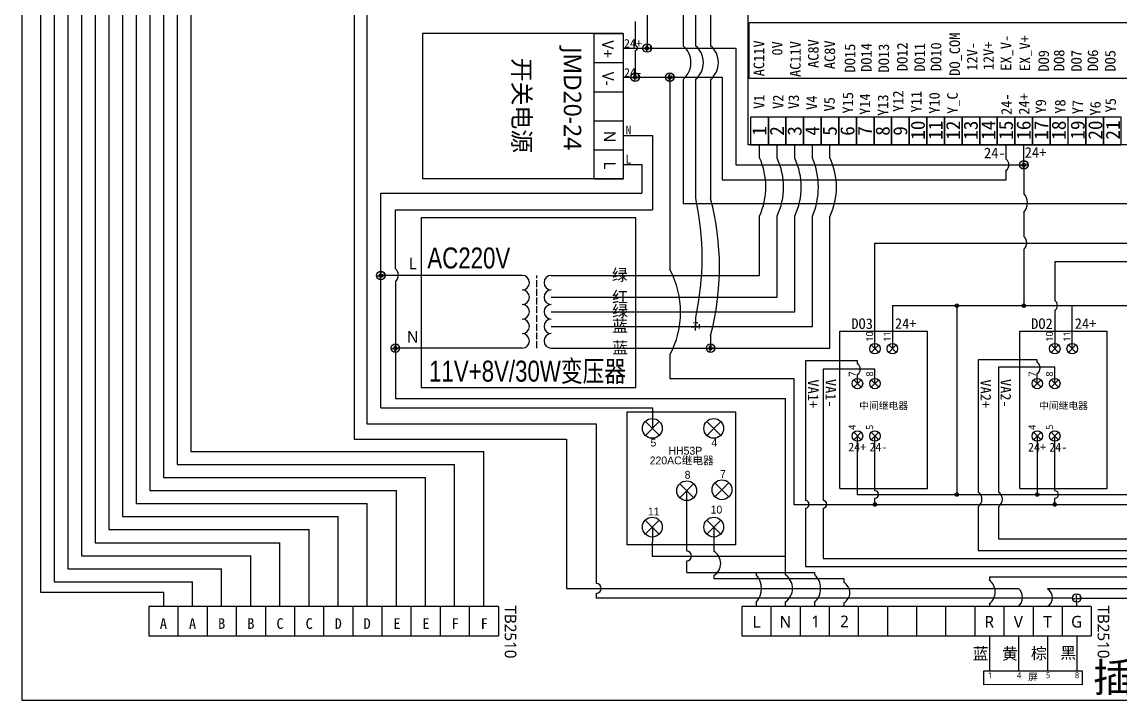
# Model space of a CAD drawing. Header units: millimetres. Extents: x -1 to 7463, y 0 to 2199.
# Drawn here: x -1 to 1884, y 0 to 1164 of the extents above; entities that cross this region are included whole.
import ezdxf
from ezdxf.enums import TextEntityAlignment as Align

# ---------------------------------------------------------------- set-up
doc = ezdxf.new("R2010")
doc.units = ezdxf.units.MM
doc.linetypes.add('ACAD_ISO02W100', pattern=[15, 12, -3])
doc.layers.add('Layer1', color=7, linetype='Continuous', lineweight=35)
for name, color, linetype in [('器件', 7, 'Continuous'), ('粗实', 5, 'Continuous'), ('虚线', 6, 'ACAD_ISO02W100')]:
    doc.layers.add(name, color=color, linetype=linetype)
doc.styles.add('PC_TEXTSTYLE1', font='SimSun.ttf')
doc.styles.get("Standard").update_dxf_attribs({"font": 'arial_0.ttf'})
doc.styles.add('方正大黑', font='方正大黑简体_0.ttf')

msp = doc.modelspace()

# ---------------------------------------------------------------- hatches: boundary and pattern name
h = msp.add_hatch()
h.set_pattern_fill('ANGLE', color=0)
h.set_pattern_definition([(0, (-737.5814, 944.3854), (0, 6.985), [5.08, -1.905]), (90, (-737.5814, 944.3854), (-6.985, 4e-16), [5.08, -1.905])])
h.paths.add_polyline_path([(1079.4, 1119.5, 1), (1064.7, 1119.5, 1)])
h = msp.add_hatch()
h.set_pattern_fill('ANGLE', color=0)
h.set_pattern_definition([(0, (-3904.6344, -552.2446), (0, 6.985), [5.08, -1.905]), (90, (-3904.6344, -552.2446), (-6.985, 4e-16), [5.08, -1.905])])
h.paths.add_polyline_path([(1069.1, 1119.5), (1072.1, 1119.5), (1072.1, 1122.5, 0.414214)])
h.paths.add_polyline_path([(1075.1, 1119.5, 0.414214), (1072.1, 1122.5), (1072.1, 1119.5)])
h.paths.add_polyline_path([(1072.1, 1119.5), (1072.1, 1116.5, 0.414214), (1075.1, 1119.5)])
h.paths.add_polyline_path([(1072.1, 1119.5), (1069.1, 1119.5, 0.414214), (1072.1, 1116.5)])
h = msp.add_hatch()
h.set_pattern_fill('ANGLE', color=0)
h.set_pattern_definition([(0, (-757.855, 894.3854), (0, 6.985), [5.08, -1.905]), (90, (-757.855, 894.3854), (-6.985, 4e-16), [5.08, -1.905])])
h.paths.add_polyline_path([(1059.1, 1069.5, 1), (1044.5, 1069.5, 1)])
h = msp.add_hatch()
h.set_pattern_fill('ANGLE', color=0)
h.set_pattern_definition([(0, (-698.355, 894.3854), (0, 6.985), [5.08, -1.905]), (90, (-698.355, 894.3854), (-6.985, 4e-16), [5.08, -1.905])])
h.paths.add_polyline_path([(1118.6, 1069.5, 1), (1104, 1069.5, 1)])
h = msp.add_hatch()
h.set_pattern_fill('ANGLE', color=0)
h.set_pattern_definition([(0, (-3924.908, -602.2446), (0, 6.985), [5.08, -1.905]), (90, (-3924.908, -602.2446), (-6.985, 4e-16), [5.08, -1.905])])
h.paths.add_polyline_path([(1048.8, 1069.5), (1051.8, 1069.5), (1051.8, 1072.5, 0.414214)])
h.paths.add_polyline_path([(1054.8, 1069.5, 0.414214), (1051.8, 1072.5), (1051.8, 1069.5)])
h.paths.add_polyline_path([(1051.8, 1069.5), (1051.8, 1066.5, 0.414214), (1054.8, 1069.5)])
h.paths.add_polyline_path([(1051.8, 1069.5), (1048.8, 1069.5, 0.414214), (1051.8, 1066.5)])
h = msp.add_hatch()
h.set_pattern_fill('ANGLE', color=0)
h.set_pattern_definition([(0, (-3865.408, -602.2446), (0, 6.985), [5.08, -1.905]), (90, (-3865.408, -602.2446), (-6.985, 4e-16), [5.08, -1.905])])
h.paths.add_polyline_path([(1108.3, 1069.5), (1111.3, 1069.5), (1111.3, 1072.5, 0.414214)])
h.paths.add_polyline_path([(1114.3, 1069.5, 0.414214), (1111.3, 1072.5), (1111.3, 1069.5)])
h.paths.add_polyline_path([(1111.3, 1069.5), (1111.3, 1066.5, 0.414214), (1114.3, 1069.5)])
h.paths.add_polyline_path([(1111.3, 1069.5), (1108.3, 1069.5, 0.414214), (1111.3, 1066.5)])
h = msp.add_hatch()
h.set_pattern_fill('ANGLE', color=0)
h.set_pattern_definition([(0, (-90.871, 743.6234), (0, 6.985), [5.08, -1.905]), (90, (-90.871, 743.6234), (-6.985, 4e-16), [5.08, -1.905])])
h.paths.add_polyline_path([(1726.1, 918.8, 1), (1711.4, 918.8, 1)])
h = msp.add_hatch()
h.set_pattern_fill('ANGLE', color=0)
h.set_pattern_definition([(0, (-3257.924, -753.0066), (0, 6.985), [5.08, -1.905]), (90, (-3257.924, -753.0066), (-6.985, 4e-16), [5.08, -1.905])])
h.paths.add_polyline_path([(1715.8, 918.8), (1718.8, 918.8), (1718.8, 921.8, 0.414214)])
h.paths.add_polyline_path([(1721.8, 918.8, 0.414214), (1718.8, 921.8), (1718.8, 918.8)])
h.paths.add_polyline_path([(1718.8, 918.8), (1718.8, 915.8, 0.414214), (1721.8, 918.8)])
h.paths.add_polyline_path([(1718.8, 918.8), (1715.8, 918.8, 0.414214), (1718.8, 915.8)])
h = msp.add_hatch()
h.set_pattern_fill('ANGLE', color=0)
h.set_pattern_definition([(0, (-1194.57, 553.89), (0, 6.985), [5.08, -1.905]), (90, (-1194.57, 553.89), (-6.985, 4e-16), [5.08, -1.905])])
h.paths.add_polyline_path([(622.4, 729, 1), (607.7, 729, 1)])
h = msp.add_hatch()
h.set_pattern_fill('ANGLE', color=0)
h.set_pattern_definition([(0, (-4361.623, -942.74), (0, 6.985), [5.08, -1.905]), (90, (-4361.623, -942.74), (-6.985, 4e-16), [5.08, -1.905])])
h.paths.add_polyline_path([(612.1, 729), (615.1, 729), (615.1, 732, 0.414214)])
h.paths.add_polyline_path([(618.1, 729, 0.414214), (615.1, 732), (615.1, 729)])
h.paths.add_polyline_path([(615.1, 729), (615.1, 726, 0.414214), (618.1, 729)])
h.paths.add_polyline_path([(615.1, 729), (612.1, 729, 0.414214), (615.1, 726)])
h = msp.add_hatch()
h.set_pattern_fill('ANGLE', color=0)
h.set_pattern_definition([(0, (-3372.702, -994.572), (0, 6.985), [5.08, -1.905]), (90, (-3372.702, -994.572), (-6.985, 4e-16), [5.08, -1.905])])
h.paths.add_polyline_path([(1601, 677.2), (1604, 677.2), (1604, 680.2, 0.414214)])
h.paths.add_polyline_path([(1607, 677.2, 0.414214), (1604, 680.2), (1604, 677.2)])
h.paths.add_polyline_path([(1604, 677.2), (1604, 674.2, 0.414214), (1607, 677.2)])
h.paths.add_polyline_path([(1604, 677.2), (1601, 677.2, 0.414214), (1604, 674.2)])
h = msp.add_hatch()
h.set_pattern_fill('ANGLE', color=0)
h.set_pattern_definition([(0, (-3257.924, -994.572), (0, 6.985), [5.08, -1.905]), (90, (-3257.924, -994.572), (-6.985, 4e-16), [5.08, -1.905])])
h.paths.add_polyline_path([(1715.8, 677.2), (1718.8, 677.2), (1718.8, 680.2, 0.414214)])
h.paths.add_polyline_path([(1721.8, 677.2, 0.414214), (1718.8, 680.2), (1718.8, 677.2)])
h.paths.add_polyline_path([(1718.8, 677.2), (1718.8, 674.2, 0.414214), (1721.8, 677.2)])
h.paths.add_polyline_path([(1718.8, 677.2), (1715.8, 677.2, 0.414214), (1718.8, 674.2)])
h = msp.add_hatch()
h.set_pattern_fill('ANGLE', color=0)
h.set_pattern_definition([(0, (-654.1335, 466.416), (0, 6.985), [5.08, -1.905]), (90, (-654.1335, 466.416), (-6.985, 4e-16), [5.08, -1.905])])
h.paths.add_polyline_path([(1162.9, 641.6, 1), (1148.2, 641.6, 1)])
h = msp.add_hatch()
h.set_pattern_fill('ANGLE', color=0)
h.set_pattern_definition([(0, (-1169.604, 428.9276), (0, 6.985), [5.08, -1.905]), (90, (-1169.604, 428.9276), (-6.985, 4e-16), [5.08, -1.905])])
h.paths.add_polyline_path([(647.4, 604.1, 1), (632.7, 604.1, 1)])
h = msp.add_hatch()
h.set_pattern_fill('ANGLE', color=0)
h.set_pattern_definition([(0, (-4336.657, -1067.7025), (0, 6.985), [5.08, -1.905]), (90, (-4336.657, -1067.7025), (-6.985, 4e-16), [5.08, -1.905])])
h.paths.add_polyline_path([(637, 604.1), (640, 604.1), (640, 607.1, 0.414214)])
h.paths.add_polyline_path([(643, 604.1, 0.414214), (640, 607.1), (640, 604.1)])
h.paths.add_polyline_path([(640, 604.1), (640, 601.1, 0.414214), (643, 604.1)])
h.paths.add_polyline_path([(640, 604.1), (637, 604.1, 0.414214), (640, 601.1)])
h = msp.add_hatch()
h.set_pattern_fill('ANGLE', color=0)
h.set_pattern_definition([(0, (-628.4485, 428.9276), (0, 6.985), [5.08, -1.905]), (90, (-628.4485, 428.9276), (-6.985, 4e-16), [5.08, -1.905])])
h.paths.add_polyline_path([(1188.5, 604.1, 1), (1173.9, 604.1, 1)])
h = msp.add_hatch()
h.set_pattern_fill('ANGLE', color=0)
h.set_pattern_definition([(0, (-3795.5014, -1067.7025), (0, 6.985), [5.08, -1.905]), (90, (-3795.5014, -1067.7025), (-6.985, 4e-16), [5.08, -1.905])])
h.paths.add_polyline_path([(1178.2, 604.1), (1181.2, 604.1), (1181.2, 607.1, 0.414214)])
h.paths.add_polyline_path([(1184.2, 604.1, 0.414214), (1181.2, 607.1), (1181.2, 604.1)])
h.paths.add_polyline_path([(1181.2, 604.1), (1181.2, 601.1, 0.414214), (1184.2, 604.1)])
h.paths.add_polyline_path([(1181.2, 604.1), (1178.2, 604.1, 0.414214), (1181.2, 601.1)])
h = msp.add_hatch()
h.set_pattern_fill('ANGLE', color=0)
h.set_pattern_definition([(0, (-3372.702, -1318.828), (0, 6.985), [5.08, -1.905]), (90, (-3372.702, -1318.828), (-6.985, 4e-16), [5.08, -1.905])])
h.paths.add_polyline_path([(1601, 353), (1604, 353), (1604, 356, 0.414214)])
h.paths.add_polyline_path([(1607, 353, 0.414214), (1604, 356), (1604, 353)])
h.paths.add_polyline_path([(1604, 353), (1604, 350, 0.414214), (1607, 353)])
h.paths.add_polyline_path([(1604, 353), (1601, 353, 0.414214), (1604, 350)])
h = msp.add_hatch()
h.set_pattern_fill('ANGLE', color=0)
h.set_pattern_definition([(0, (-3234.696, -1318.828), (0, 6.985), [5.08, -1.905]), (90, (-3234.696, -1318.828), (-6.985, 4e-16), [5.08, -1.905])])
h.paths.add_polyline_path([(1739, 353), (1742, 353), (1742, 356, 0.414214)])
h.paths.add_polyline_path([(1745, 353, 0.414214), (1742, 356), (1742, 353)])
h.paths.add_polyline_path([(1742, 353), (1742, 350, 0.414214), (1745, 353)])
h.paths.add_polyline_path([(1742, 353), (1739, 353, 0.414214), (1742, 350)])
h = msp.add_hatch()
h.set_pattern_fill('ANGLE', color=0)
h.set_pattern_definition([(0, (-3513.416, -1335.79), (0, 6.985), [5.08, -1.905]), (90, (-3513.416, -1335.79), (-6.985, 4e-16), [5.08, -1.905])])
h.paths.add_polyline_path([(1460.3, 336), (1463.3, 336), (1463.3, 339, 0.414214)])
h.paths.add_polyline_path([(1466.3, 336, 0.414214), (1463.3, 339), (1463.3, 336)])
h.paths.add_polyline_path([(1463.3, 336), (1463.3, 333, 0.414214), (1466.3, 336)])
h.paths.add_polyline_path([(1463.3, 336), (1460.3, 336, 0.414214), (1463.3, 333)])
h = msp.add_hatch()
h.set_pattern_fill('ANGLE', color=0)
h.set_pattern_definition([(0, (-3204.696, -1335.79), (0, 6.985), [5.08, -1.905]), (90, (-3204.696, -1335.79), (-6.985, 4e-16), [5.08, -1.905])])
h.paths.add_polyline_path([(1769, 336), (1772, 336), (1772, 339, 0.414214)])
h.paths.add_polyline_path([(1775, 336, 0.414214), (1772, 339), (1772, 336)])
h.paths.add_polyline_path([(1772, 336), (1772, 333, 0.414214), (1775, 336)])
h.paths.add_polyline_path([(1772, 336), (1769, 336, 0.414214), (1772, 333)])
h = msp.add_hatch()
h.set_pattern_fill('ANGLE', color=0)
h.set_pattern_definition([(0, (0, 0), (0, 6.985), [5.08, -1.905]), (90, (0, 0), (-6.985, 4e-16), [5.08, -1.905])])
h.paths.add_polyline_path([(1817, 175.2, 1), (1802.3, 175.2, 1)])

# ---------------------------------------------------------------- linework, layer by layer
for p, q in [((-1, 2100), (-1, 0)), ((569.3, 1453.9), (569.3, 447.7)), ((591.1, 1386), (591.1, 474.1)), ((1181.2, 1246.4), (1181.2, 1123.5)), ((1155.5, 1236.1), (1155.5, 1123.5)), ((1072.1, 1207.2), (1072.1, 1119.5)), ((1134.2, 1223.7), (1134.2, 1123.5)), ((1051.8, 1165.2), (1051.8, 1123.5)), ((1031.3, 1144.7), (686.8, 1144.7)), ((686.8, 1144.7), (686.8, 895.2)), ((981.3, 1094.5), (981.3, 1144.5)), ((981.3, 1144.5), (1031.3, 1144.5)), ((1031.3, 1144.7), (1031.3, 1144.5)), ((1031.3, 1144.5), (1031.3, 1094.5)), ((1031.3, 1119.5), (1224.3, 1119.5)), ((1051.8, 1115.5), (1051.8, 1069.5)), ((1224.3, 1119.5), (1224.3, 918.8)), ((981.3, 1044.5), (981.3, 1094.5)), ((981.3, 1094.5), (1031.3, 1094.5)), ((1031.3, 1094.5), (1031.3, 1044.5)), ((1031.3, 1069.5), (1201.1, 1069.5)), ((1111.3, 1069.5), (1111.3, 739.1)), ((1134.2, 1065.5), (1134.2, 852.7)), ((1155.5, 1065.5), (1155.5, 861.4)), ((1181.2, 1065.5), (1181.2, 860.9)), ((1201.1, 1069.5), (1201.1, 893.2)), ((981.3, 994.5), (981.3, 1044.5)), ((981.3, 1044.5), (1031.3, 1044.5)), ((1031.3, 1044.5), (1031.3, 994.5)), ((981.3, 944.5), (981.3, 994.5)), ((981.3, 994.5), (1031.3, 994.5)), ((1031.3, 994.5), (1031.3, 944.5)), ((1031.3, 969.5), (1081.4, 969.5)), ((1081.4, 969.5), (1081.4, 841.5)), ((981.3, 894.5), (981.3, 944.5)), ((981.3, 944.5), (1031.3, 944.5)), ((1031.3, 944.5), (1031.3, 894.5)), ((1265.2, 931.2), (1265.2, 952.9)), ((1295.4, 930.5), (1295.4, 952.9)), ((1325.7, 930.5), (1325.7, 952.9)), ((1355.9, 930.5), (1355.9, 952.9)), ((1386.1, 930.5), (1386.1, 952.9)), ((1688.5, 928.5), (1688.5, 952.9)), ((1718.8, 918.8), (1718.8, 952.9)), ((1031.3, 919.5), (1063.2, 919.5)), ((1063.2, 919.5), (1063.2, 870.1)), ((1224.3, 918.8), (1718.8, 918.8)), ((1688.5, 893.2), (1688.5, 909.8)), ((1718.8, 918.8), (1718.8, 869.8)), ((686.8, 895.2), (1031.3, 895.2)), ((1031.3, 894.5), (981.3, 894.5)), ((1201.1, 893.2), (1688.5, 893.2)), ((615.1, 604.1), (615.1, 870.1)), ((615.1, 870.1), (1063.2, 870.1)), ((1134.2, 852.7), (1900.8, 852.7)), ((640, 740.4), (640, 841.5)), ((640, 841.5), (1081.4, 841.5)), ((1265.2, 729), (1265.2, 831)), ((1295.4, 691.6), (1295.4, 831)), ((1325.7, 666.6), (1325.7, 831)), ((1355.9, 641.6), (1355.9, 831)), ((1386.1, 604.1), (1386.1, 831)), ((1718.8, 837.6), (1718.8, 795.8)), ((1463.3, 784.3), (1931, 784.3)), ((1463.3, 603.3), (1463.3, 784.3)), ((1718.8, 774.3), (1718.8, 677.2)), ((1772, 752.7), (1961.3, 752.7)), ((1772, 752.7), (1772, 686)), ((807.7, 729), (615.1, 729)), ((640, 719.1), (640, 518)), ((857.7, 729), (807.7, 729)), ((857.7, 729), (807.7, 729)), ((907.7, 729), (1265.2, 729)), ((907.7, 691.6), (1295.4, 691.6)), ((907.7, 666.6), (1325.7, 666.6)), ((1493.3, 677.2), (2110.7, 677.2)), ((1493.3, 677.2), (1493.3, 603.3)), ((1604, 677.2), (1604, 353)), ((1772, 668.7), (1772, 603.3)), ((1802, 603.3), (1802, 677.2)), ((907.7, 641.6), (1355.9, 641.6)), ((1155.5, 657), (1155.5, 641.6)), ((1181.2, 626.1), (1181.2, 604.1)), ((1403.3, 363.3), (1403.3, 633.3)), ((1403.3, 633.3), (1553.3, 633.3)), ((1553.3, 363.3), (1553.3, 633.3)), ((1712, 363.3), (1712, 633.3)), ((1712, 633.3), (1862, 633.3)), ((1862, 363.3), (1862, 633.3)), ((615.1, 501.7), (615.1, 604.1)), ((807.7, 604.1), (640, 604.1)), ((857.7, 604.1), (807.7, 604.1)), ((907.7, 604.1), (957.7, 604.1)), ((957.7, 604.1), (1110.1, 604.1)), ((1110.1, 604.1), (1386.1, 604.1)), ((1456.9, 609.7), (1469.7, 597)), ((1469.7, 609.7), (1456.9, 597)), ((1486.9, 609.7), (1499.7, 597)), ((1499.7, 609.7), (1486.9, 597)), ((1765.6, 609.7), (1778.4, 597)), ((1778.4, 609.7), (1765.6, 597)), ((1795.6, 609.7), (1808.4, 597)), ((1808.4, 609.7), (1795.6, 597)), ((1111.3, 592.7), (1111.3, 552.2)), ((1344.2, 582.3), (1344.2, 342.4)), ((1433.3, 582.3), (1344.2, 582.3)), ((1374.3, 567.9), (1374.3, 342.4)), ((1463.3, 567.9), (1374.3, 567.9)), ((1433.3, 577.2), (1433.3, 582.3)), ((1463.3, 543.3), (1463.3, 567.9)), ((1640.4, 584.3), (1640.4, 357)), ((1742, 584.3), (1640.4, 584.3)), ((1675.4, 571.3), (1675.4, 357)), ((1772, 571.3), (1675.4, 571.3)), ((1742, 579.8), (1742, 584.3)), ((1772, 543.3), (1772, 571.3)), ((1111.3, 552.2), (1323.9, 552.2)), ((1323.9, 552.2), (1323.9, 336)), ((1426.9, 549.7), (1439.7, 537)), ((1439.7, 549.7), (1426.9, 537)), ((1433.3, 543.3), (1433.3, 559.1)), ((1456.9, 549.7), (1469.7, 537)), ((1469.7, 549.7), (1456.9, 537)), ((1735.6, 549.7), (1748.4, 537)), ((1748.4, 549.7), (1735.6, 537)), ((1742, 543.3), (1742, 560.8)), ((1765.6, 549.7), (1778.4, 537)), ((1778.4, 549.7), (1765.6, 537)), ((640, 518), (1309.7, 518)), ((1309.7, 214.8), (1309.7, 518)), ((615.1, 501.7), (1081.2, 501.7)), ((1081.2, 501.7), (1081.2, 466.4)), ((591.1, 474.1), (984.9, 474.1)), ((984.9, 474.1), (984.9, 200)), ((1426.9, 459.7), (1439.7, 447)), ((1439.7, 459.7), (1426.9, 447)), ((1433.3, 353), (1433.3, 453.3)), ((1456.9, 459.7), (1469.7, 447)), ((1469.7, 459.7), (1456.9, 447)), ((1463.3, 359.3), (1463.3, 453.3)), ((1735.6, 459.7), (1748.4, 447)), ((1748.4, 459.7), (1735.6, 447)), ((1742, 453.3), (1742, 353)), ((1765.6, 459.7), (1778.4, 447)), ((1778.4, 459.7), (1765.6, 447)), ((1772, 359.3), (1772, 453.3)), ((569.3, 447.7), (933.8, 447.7)), ((933.8, 447.7), (933.8, 191.6)), ((1140.1, 255.6), (1140.1, 359.5)), ((1403.3, 363.3), (1553.3, 363.3)), ((1712, 363.3), (1862, 363.3)), ((1433.3, 353), (2050.7, 353)), ((1463.3, 336), (1463.3, 346.6)), ((1604, 356), (1604, 353)), ((1742, 356), (1742, 353)), ((1772, 336), (1772, 346.6)), ((1323.9, 336), (2080.7, 336)), ((1344.2, 329.6), (1344.2, 229.5)), ((1374.3, 329.6), (1374.3, 242.8)), ((1463.3, 339), (1463.3, 336)), ((1640.4, 332), (1640.4, 256.8)), ((1675.4, 332), (1675.4, 276.6)), ((1772, 339), (1772, 336)), ((1081.2, 296.9), (1081.1, 247.2)), ((1186.6, 296.9), (1186.6, 255.6)), ((1675.4, 276.6), (2362.4, 276.6)), ((1081.1, 247.2), (1309.7, 247.2)), ((1640.4, 256.8), (2376.4, 256.8)), ((1140.1, 219), (1140.1, 238.8)), ((1344.2, 229.5), (2348.4, 229.5)), ((1374.3, 242.8), (2334.4, 242.8)), ((1140.1, 219), (1359.7, 219)), ((1186.6, 213.7), (1186.6, 208.4)), ((1186.6, 208.4), (1409.7, 208.4)), ((1259.7, 215.6), (1259.7, 219)), ((1359.7, 219), (1359.7, 215.6)), ((1409.7, 208.4), (1409.7, 202.1)), ((2248.3, 210.8), (1659.7, 210.8)), ((1659.7, 210.8), (1659.7, 206.1)), ((933.8, 191.6), (1709.7, 191.6)), ((2223.3, 190.9), (1759.7, 190.9)), ((984.9, 183.2), (984.9, 175.2)), ((1802.3, 175.2), (984.9, 175.2)), ((1817, 175.2), (2277, 175.2)), ((266.8, 160.5), (216.8, 160.5)), ((216.8, 160.5), (216.8, 110.5)), ((316.8, 160.5), (266.8, 160.5)), ((266.8, 160.5), (266.8, 110.5)), ((366.8, 160.5), (316.8, 160.5)), ((316.8, 160.5), (316.8, 110.5)), ((416.8, 160.5), (366.8, 160.5)), ((366.8, 160.5), (366.8, 110.5)), ((466.8, 160.5), (416.8, 160.5)), ((416.8, 160.5), (416.8, 110.5)), ((516.8, 160.5), (466.8, 160.5)), ((466.8, 160.5), (466.8, 110.5)), ((566.8, 160.5), (516.8, 160.5)), ((516.8, 160.5), (516.8, 110.5)), ((616.8, 160.5), (566.8, 160.5)), ((566.8, 160.5), (566.8, 110.5)), ((666.8, 160.5), (616.8, 160.5)), ((616.8, 160.5), (616.8, 110.5)), ((716.8, 160.5), (666.8, 160.5)), ((666.8, 160.5), (666.8, 110.5)), ((766.8, 160.5), (716.8, 160.5)), ((716.8, 160.5), (716.8, 110.5)), ((816.8, 160.5), (766.8, 160.5)), ((766.8, 160.5), (766.8, 110.5)), ((816.8, 160.5), (816.8, 110.5)), ((1284.7, 160.5), (1234.7, 160.5)), ((1234.7, 160.5), (1234.7, 110.5)), ((1259.7, 160.5), (1259.7, 167.7)), ((1334.7, 160.5), (1284.7, 160.5)), ((1284.7, 160.5), (1284.7, 110.5)), ((1309.7, 160.5), (1309.7, 168.5)), ((1384.7, 160.5), (1334.7, 160.5)), ((1334.7, 160.5), (1334.7, 110.5)), ((1359.7, 167.7), (1359.7, 160.5)), ((1434.7, 160.5), (1384.7, 160.5)), ((1384.7, 160.5), (1384.7, 110.5)), ((1409.7, 166.8), (1409.7, 160.5)), ((1484.7, 160.5), (1434.7, 160.5)), ((1434.7, 160.5), (1434.7, 110.5)), ((1534.7, 160.5), (1484.7, 160.5)), ((1484.7, 160.5), (1484.7, 110.5)), ((1584.7, 160.5), (1534.7, 160.5)), ((1534.7, 160.5), (1534.7, 110.5)), ((1634.7, 160.5), (1584.7, 160.5)), ((1584.7, 160.5), (1584.7, 110.5)), ((1684.7, 160.5), (1634.7, 160.5)), ((1634.7, 160.5), (1634.7, 110.5)), ((1659.7, 165.2), (1659.7, 160.5)), ((1734.7, 160.5), (1684.7, 160.5)), ((1684.7, 160.5), (1684.7, 110.5)), ((1784.7, 160.5), (1734.7, 160.5)), ((1734.7, 160.5), (1734.7, 110.5)), ((1834.7, 160.5), (1784.7, 160.5)), ((1784.7, 160.5), (1784.7, 110.5)), ((1809.7, 160.5), (1809.7, 167.8)), ((1834.7, 160.5), (1834.7, 110.5)), ((216.8, 110.5), (266.8, 110.5)), ((266.8, 110.5), (316.8, 110.5)), ((316.8, 110.5), (366.8, 110.5)), ((366.8, 110.5), (416.8, 110.5)), ((416.8, 110.5), (466.8, 110.5)), ((466.8, 110.5), (516.8, 110.5)), ((516.8, 110.5), (566.8, 110.5)), ((566.8, 110.5), (616.8, 110.5)), ((616.8, 110.5), (666.8, 110.5)), ((666.8, 110.5), (716.8, 110.5)), ((716.8, 110.5), (766.8, 110.5)), ((766.8, 110.5), (816.8, 110.5)), ((1234.7, 110.5), (1284.7, 110.5)), ((1284.7, 110.5), (1334.7, 110.5)), ((1334.7, 110.5), (1384.7, 110.5)), ((1384.7, 110.5), (1434.7, 110.5)), ((1434.7, 110.5), (1484.7, 110.5)), ((1484.7, 110.5), (1534.7, 110.5)), ((1534.7, 110.5), (1584.7, 110.5)), ((1584.7, 110.5), (1634.7, 110.5)), ((1634.7, 110.5), (1684.7, 110.5)), ((1659.7, 110.5), (1659.7, 50.3)), ((1684.7, 110.5), (1734.7, 110.5)), ((1709.7, 110.5), (1709.7, 50.3)), ((1734.7, 110.5), (1784.7, 110.5)), ((1759.7, 110.5), (1759.7, 50.3)), ((1784.7, 110.5), (1834.7, 110.5)), ((1809.7, 110.5), (1809.7, 50.3)), ((-1, 0), (2969, 0))]:
    msp.add_line(p, q)
at = {"lineweight": 30}
for p, q in [((30.8, 1941.6), (30.8, 185.5)), ((54.2, 1679.4), (54.2, 203.1)), ((77.7, 1670.2), (77.7, 225.4)), ((101.1, 1649.5), (101.1, 247.8)), ((124.6, 1645.5), (124.6, 270.2)), ((148, 1619.7), (148, 292.6)), ((171.5, 1615.7), (171.5, 315)), ((194.9, 1589.8), (194.9, 337.4)), ((218.3, 1585.8), (218.3, 359.7)), ((241.8, 1559.9), (241.8, 382.1)), ((265.2, 1555.9), (265.2, 404.5)), ((288.7, 1530), (288.7, 426.9)), ((288.7, 426.9), (791.8, 426.9)), ((791.8, 160.5), (791.8, 426.9)), ((265.2, 404.5), (741.8, 404.5)), ((741.8, 160.5), (741.8, 404.5)), ((241.8, 382.1), (691.8, 382.1)), ((691.8, 160.5), (691.8, 382.1)), ((218.3, 359.7), (641.8, 359.7)), ((641.8, 160.5), (641.8, 359.7)), ((194.9, 337.4), (591.8, 337.4)), ((591.8, 160.5), (591.8, 337.4)), ((171.5, 315), (541.8, 315)), ((541.8, 160.5), (541.8, 315)), ((148, 292.6), (491.8, 292.6)), ((491.8, 160.5), (491.8, 292.6)), ((124.6, 270.2), (441.8, 270.2)), ((441.8, 160.5), (441.8, 270.2)), ((101.1, 247.8), (391.8, 247.8)), ((391.8, 160.5), (391.8, 247.8)), ((77.7, 225.4), (341.8, 225.4)), ((341.8, 160.5), (341.8, 225.4)), ((54.2, 203.1), (291.8, 203.1)), ((291.8, 160.5), (291.8, 203.1)), ((30.8, 185.5), (241.8, 185.5)), ((241.8, 185.5), (241.8, 160.5))]:
    msp.add_line(p, q, dxfattribs=at)
msp.add_lwpolyline([(1650.4, 50.3), (1819.2, 50.3), (1819.2, 26.2), (1734.7, 26.5), (1650.4, 26.2)], close=True)
for centre, radius in [((1072.1, 1119.5), 7.34), ((1072.1, 1119.5), 3), ((1051.8, 1069.5), 7.34), ((1111.3, 1069.5), 7.34), ((1051.8, 1069.5), 3), ((1111.3, 1069.5), 3), ((1718.8, 918.8), 7.34), ((1718.8, 918.8), 3), ((615.1, 729), 7.34), ((615.1, 729), 3), ((1604, 677.2), 3), ((1718.8, 677.2), 3), ((640, 604.1), 7.34), ((640, 604.1), 3), ((1181.2, 604.1), 7.34), ((1181.2, 604.1), 3), ((1463.3, 603.3), 9), ((1493.3, 603.3), 9), ((1772, 603.3), 9), ((1802, 603.3), 9), ((1433.3, 543.3), 9), ((1463.3, 543.3), 9), ((1742, 543.3), 9), ((1772, 543.3), 9), ((1433.3, 453.3), 9), ((1463.3, 453.3), 9), ((1742, 453.3), 9), ((1772, 453.3), 9), ((1604, 353), 3), ((1742, 353), 3), ((1463.3, 336), 3), ((1772, 336), 3), ((1809.7, 175.2), 7.34)]:
    msp.add_circle(centre, radius)
for centre, radius, start, end in [((1051.8, 1119.5), 4, 270, 90), ((1109.2, 1094.5), 38.3, 310.7636, 49.2364), ((1130.5, 1094.5), 38.3, 310.7636, 49.2364), ((1156.2, 1094.5), 38.3, 310.7636, 49.2364), ((1155.9, 881.1), 120.2, 335.3682, 24.6318), ((1189.5, 880.7), 117, 334.8267, 25.1733), ((1219.7, 880.7), 117.1, 334.8427, 25.1573), ((1240.1, 880.7), 126.1, 336.7477, 23.2523), ((1280, 880.7), 117.3, 334.8859, 25.1141), ((1681.8, 919.1), 11.6, 305.9693, 54.0307), ((1702.2, 853.7), 23.1, 315.7673, 44.2327), ((689, 759.2), 477.6, 347.6441, 12.3559), ((738.2, 743.5), 458.3, 345.1577, 14.8423), ((1710.3, 785), 13.7, 308.4312, 51.5688), ((631.5, 729.7), 13.7, 308.7273, 51.2727), ((975.3, 665.9), 154.4, 331.6971, 28.3029), ((1766.3, 677.4), 10.4, 303.3458, 56.6542), ((1427.6, 568.2), 10.7, 302.1243, 57.8757), ((1735.1, 570.3), 11.8, 305.9315, 54.0685), ((1463.3, 353), 6.35, 270, 90), ((1772, 353), 6.35, 270, 90), ((1344.2, 336), 6.35, 270, 90), ((1374.3, 336), 6.35, 270, 90), ((1631.9, 344.5), 15.1, 304.1965, 55.8035), ((1666.9, 344.5), 15.1, 304.1965, 55.8035), ((1140.1, 247.2), 8.4, 270, 90), ((1174.1, 234.6), 24.4, 300.9516, 59.1528), ((1231.5, 191.6), 36.9, 319.5948, 40.4052), ((1293.5, 191.6), 28.3, 304.93, 55.07), ((1337.5, 191.6), 32.6, 312.7626, 47.2374), ((984.9, 191.6), 8.4, 270, 90), ((1399.9, 184.4), 20.2, 298.9425, 61.0575), ((1643.7, 185.6), 25.9, 307.9448, 52.0552), ((1695.8, 176.1), 20.8, 311.5342, 48.4658), ((1749.7, 175.7), 18.2, 303.1867, 56.8133)]:
    msp.add_arc(centre, radius, start, end)
at = {"layer": 'Layer1', "lineweight": -3, "ltscale": 5}
for p, q in [((1069.2, 478.4), (1093.2, 454.5)), ((1069.2, 454.4), (1093.1, 478.3)), ((1174.7, 478.4), (1198.7, 454.5)), ((1174.7, 454.4), (1198.6, 478.3)), ((1128.2, 371.4), (1152.1, 347.5)), ((1128.2, 347.4), (1152.1, 371.3)), ((1188.7, 373), (1212.7, 349.1)), ((1188.7, 349), (1212.6, 372.9)), ((1069.1, 308.9), (1093.1, 285)), ((1069.1, 284.9), (1093, 308.8)), ((1174.6, 308.9), (1198.6, 285)), ((1174.6, 284.9), (1198.5, 308.8))]:
    msp.add_line(p, q, dxfattribs=at)
for points in [[(2325.2, 1404.3), (2325.2, 953.5), (1245.8, 953.5), (1245.8, 1404.3)], [(1247.2, 1163.3), (2007.2, 1163.3), (2007.2, 1066.9), (1247.2, 1066.9)], [(1250.1, 952.9), (1250.1, 1001.3), (1280.3, 1001.3), (1280.3, 952.9)], [(1280.3, 952.9), (1280.3, 1001.3), (1310.5, 1001.3), (1310.5, 952.9)], [(1310.5, 952.9), (1310.5, 1001.3), (1340.8, 1001.3), (1340.8, 952.9)], [(1340.8, 952.9), (1340.8, 1001.3), (1371, 1001.3), (1371, 952.9)], [(1371, 952.9), (1371, 1001.3), (1401.3, 1001.3), (1401.3, 952.9)], [(1401.3, 952.9), (1401.3, 1001.3), (1431.5, 1001.3), (1431.5, 952.9)], [(1431.5, 952.9), (1431.5, 1001.3), (1461.7, 1001.3), (1461.7, 952.9)], [(1461.7, 952.9), (1461.7, 1001.3), (1492, 1001.3), (1492, 952.9)], [(1492, 952.9), (1492, 1001.3), (1522.2, 1001.3), (1522.2, 952.9)], [(1522.2, 952.9), (1522.2, 1001.3), (1552.5, 1001.3), (1552.5, 952.9)], [(1552.5, 952.9), (1552.5, 1001.3), (1582.7, 1001.3), (1582.7, 952.9)], [(1582.7, 952.9), (1582.7, 1001.3), (1612.9, 1001.3), (1612.9, 952.9)], [(1612.9, 952.9), (1612.9, 1001.3), (1643.2, 1001.3), (1643.2, 952.9)], [(1643.2, 952.9), (1643.2, 1001.3), (1673.4, 1001.3), (1673.4, 952.9)], [(1673.4, 952.9), (1673.4, 1001.3), (1703.7, 1001.3), (1703.7, 952.9)], [(1703.7, 952.9), (1703.7, 1001.3), (1733.9, 1001.3), (1733.9, 952.9)], [(1733.9, 952.9), (1733.9, 1001.3), (1764.1, 1001.3), (1764.1, 952.9)], [(1764.1, 952.9), (1764.1, 1001.3), (1794.4, 1001.3), (1794.4, 952.9)], [(1794.9, 952.9), (1794.9, 1001.2), (1825.2, 1001.2), (1825.2, 952.9)], [(1825.2, 952.9), (1825.2, 1001.2), (1855.4, 1001.2), (1855.4, 952.9)], [(1855.4, 952.9), (1855.4, 1001.2), (1885.7, 1001.2), (1885.7, 952.9)], [(1038.1, 494.6), (1224.1, 494.6), (1224.1, 266.6), (1038.1, 266.6)]]:
    msp.add_lwpolyline(points, close=True, dxfattribs=at)
for centre in [(1081.1, 466.4), (1186.6, 466.4), (1200.7, 361), (1140.1, 359.4), (1081.1, 296.9), (1186.5, 296.9)]:
    msp.add_circle(centre, 17, dxfattribs=at)
at = {"layer": '器件', "ltscale": 5}
msp.add_lwpolyline([(1052.7, 827.8), (684.4, 827.8), (684.4, 536.7), (1052.7, 536.7)], close=True, dxfattribs=at)
at = {"layer": '粗实'}
for centre, start, end in [((857.7, 716.6), 270, 90), ((857.7, 716.6), 270, 90), ((907.7, 716.6), 90, 270), ((857.7, 691.6), 270, 90), ((857.7, 691.6), 270, 90), ((907.7, 691.6), 90, 270), ((857.7, 666.6), 270, 90), ((857.7, 666.6), 270, 90), ((907.7, 666.6), 90, 270), ((857.7, 641.6), 270, 90), ((857.7, 641.6), 270, 90), ((907.7, 641.6), 90, 270), ((857.7, 616.6), 270, 90), ((857.7, 616.6), 270, 90), ((907.7, 616.6), 90, 270)]:
    msp.add_arc(centre, 12.5, start, end, dxfattribs=at)
at = {"layer": '虚线'}
msp.add_line((882.7, 604.1), (882.7, 729), dxfattribs=at)

# ---------------------------------------------------------------- texts
at = {"width": 0.76}
for s, p in [('AC220V', (766.1, 741)), ('11V+8V/30W变压器', (867, 546.7))]:
    msp.add_text(s, height=36, dxfattribs=at).set_placement(p, align=Align.CENTER)
for s, width, insert, char_height, attachment_point, rotation in [('{\\fMicrosoft YaHei|b0|i0|c134|p34;V+}', 50, (1004.9, 1117.6), 20, 5, 270), ('{\\fMicrosoft YaHei|b0|i0|c134|p34;JMD20-24}', 177.46, (921.2, 1120.9), 30, 7, 270), ('{\\fMicrosoft YaHei|b0|i0|c134|p34;开关电源}', 400, (855.2, 1020.9), 30, 5, 270), ('{\\fMicrosoft YaHei|b0|i0|c134|p34;V-}', 50, (1005.4, 1066.9), 20, 5, 270), ('{\\fMicrosoft YaHei|b0|i0|c134|p34;N}', 50, (1008, 967.4), 20, 5, 270), ('{\\fMicrosoft YaHei|b0|i0|c134|p34;L}', 50, (1008.3, 917.7), 20, 5, 270), ('{\\fMicrosoft YaHei Light|b0|i0|c134|p34;10}', 20, (1454.3, 615.3), 12, 4, 90), ('{\\fMicrosoft YaHei Light|b0|i0|c134|p34;11}', 20, (1484.3, 615.3), 12, 4, 90), ('{\\fMicrosoft YaHei Light|b0|i0|c134|p34;10}', 20, (1763, 615.3), 12, 4, 90), ('{\\fMicrosoft YaHei Light|b0|i0|c134|p34;11}', 20, (1793, 615.3), 12, 4, 90), ('{\\fMicrosoft YaHei Light|b0|i0|c134|p34;7}', 20, (1424.3, 555.3), 12, 4, 90), ('{\\fMicrosoft YaHei Light|b0|i0|c134|p34;8}', 20, (1454.3, 555.3), 12, 4, 90), ('{\\fMicrosoft YaHei Light|b0|i0|c134|p34;7}', 20, (1733, 555.3), 12, 4, 90), ('{\\fMicrosoft YaHei Light|b0|i0|c134|p34;8}', 20, (1763, 555.3), 12, 4, 90), ('{\\fMicrosoft YaHei Light|b0|i0|c134|p34;4}', 20, (1424.3, 468.3), 12, 5, 90), ('{\\fMicrosoft YaHei Light|b0|i0|c134|p34;5}', 20, (1454.3, 468.3), 12, 5, 90), ('{\\fMicrosoft YaHei Light|b0|i0|c134|p34;4}', 20, (1733, 468.3), 12, 5, 90), ('{\\fMicrosoft YaHei Light|b0|i0|c134|p34;5}', 20, (1763, 468.3), 12, 5, 90), ('{\\fMicrosoft YaHei|b0|i0|c134|p34;TB2510}', 177.46, (837.6, 162.4), 20, 4, 270), ('{\\fMicrosoft YaHei|b0|i0|c134|p34;TB2510}', 177.46, (1855.5, 162.4), 20, 4, 270)]:
    msp.add_mtext_dynamic_manual_height_columns(s, width=width, gutter_width=12.5, heights=[0], dxfattribs=dict(insert=insert, char_height=char_height, attachment_point=attachment_point, rotation=rotation))
for s, width, heights, insert, char_height, attachment_point in [('{\\fMicrosoft YaHei|b0|i0|c134|p34;L}', 50, [0], (669.9, 749.4), 20, 5), ('{\\fMicrosoft YaHei|b0|i0|c134|p34;绿}', 147.915, [4.69], (1025.4, 729), 20, 5), ('{\\fMicrosoft YaHei|b0|i0|c134|p34;红}', 147.915, [4.69], (1025.7, 691.6), 20, 5), ('{\\fMicrosoft YaHei|b0|i0|c134|p34;绿}', 147.915, [4.69], (1025.9, 666.6), 20, 5), ('{\\fMicrosoft YaHei|b0|i0|c134|p34;蓝}', 147.915, [4.69], (1025.7, 641.6), 20, 5), ('{\\fMicrosoft YaHei|b0|i0|c134|p34;N}', 50, [0], (669.9, 623.4), 20, 5), ('{\\fMicrosoft YaHei|b0|i0|c134|p34;蓝}', 164.21, [25.2], (1025.8, 604.1), 20, 5), ('{\\fMicrosoft YaHei Light|b0|i0|c134|p34;中间继电器}', 450, [0], (1478.3, 504.8), 12, 5), ('{\\fMicrosoft YaHei Light|b0|i0|c134|p34;中间继电器}', 450, [0], (1787, 504.8), 12, 5), ('{\\fMicrosoft YaHei|b0|i0|c134|p34;L}', 50, [0], (1260.2, 134.3), 20, 5), ('{\\fMicrosoft YaHei|b0|i0|c134|p34;N}', 50, [0], (1309.6, 134.3), 20, 5), ('{\\fMicrosoft YaHei|b0|i0|c134|p34;1}', 50, [0], (1361.6, 135), 20, 5), ('{\\fMicrosoft YaHei|b0|i0|c134|p34;2}', 50, [0], (1411, 135), 20, 5), ('{\\fMicrosoft YaHei|b0|i0|c134|p34;R}', 50, [0], (1659.6, 134.3), 20, 5), ('{\\fMicrosoft YaHei|b0|i0|c134|p34;V}', 50, [0], (1709.6, 134.3), 20, 5), ('{\\fMicrosoft YaHei|b0|i0|c134|p34;T}', 50, [20], (1759.6, 134.3), 20, 5), ('{\\fMicrosoft YaHei|b0|i0|c134|p34;G}', 50, [0], (1809.6, 134.3), 20, 5), ('{\\fMicrosoft YaHei|b0|i0|c134|p34;蓝}', 50, [0], (1644.6, 79.1), 20, 5), ('{\\fMicrosoft YaHei|b0|i0|c134|p34;黄}', 50, [0], (1695, 78.5), 20, 5), ('{\\fMicrosoft YaHei|b0|i0|c134|p34;棕}', 50, [0], (1744.8, 79), 20, 5), ('{\\fMicrosoft YaHei|b0|i0|c134|p34;黑}', 50, [0], (1795.2, 80), 20, 5), ('{\\fMicrosoft YaHei|b0|i0|c134|p34;插头插座（开关）寿命试验机接线图}', 1069.68, [0], (2929, 35.6), 50, 6), ('{\\fMicrosoft YaHei|b0|i0|c134|p34;1}', 10, [0], (1660.9, 42.5), 10, 5), ('{\\fMicrosoft YaHei|b0|i0|c134|p34;4}', 12.727, [0], (1710.7, 42.5), 10, 5), ('{\\fSimSun|b0|i0|c134|p2;屏}', 450, [0], (1734.5, 39.1), 12, 5), ('{\\fMicrosoft YaHei|b0|i0|c134|p34;5}', 12.727, [0], (1760.5, 42.5), 10, 5), ('{\\fMicrosoft YaHei|b0|i0|c134|p34;8}', 12.727, [0], (1810.3, 42.5), 10, 5)]:
    msp.add_mtext_dynamic_manual_height_columns(s, width=width, gutter_width=12.5, heights=heights, dxfattribs=dict(insert=insert, char_height=char_height, attachment_point=attachment_point))
at = {"layer": 'Layer1', "lineweight": -3, "ltscale": 5, "attachment_point": 1}
for s, insert, char_height, width, style in [('24+', (1032.5, 1135), 15, 79.426, 'PC_TEXTSTYLE1'), ('24-', (1032.7, 1084.9), 15, 79.426, 'PC_TEXTSTYLE1'), ('N', (1035.1, 986.2), 15, 79.426, 'PC_TEXTSTYLE1'), ('24-', (1650.6, 948.5), 18.14, 79.426, 'PC_TEXTSTYLE1'), ('24+', (1720.5, 949.3), 18.14, 79.426, 'PC_TEXTSTYLE1'), ('L', (1035.1, 936.2), 15, 79.426, 'PC_TEXTSTYLE1'), ('DO3', (1422.8, 655.3), 18.14, 79.426, 'PC_TEXTSTYLE1'), ('24+', (1497.6, 655.5), 18.14, 79.426, 'PC_TEXTSTYLE1'), ('DO2', (1731.5, 655.3), 18.14, 79.426, 'PC_TEXTSTYLE1'), ('24+', (1806.3, 655.5), 18.14, 79.426, 'PC_TEXTSTYLE1'), ('5', (1078, 448.7), 13.4, 28.425, '方正大黑'), ('HH53P', (1108.9, 434.8), 13.44, 66.944, '方正大黑'), ('4', (1182.5, 448.9), 13.4, 28.425, '方正大黑'), ('24+', (1417.5, 441.9), 15, 79.426, 'PC_TEXTSTYLE1'), ('24-', (1454, 441.9), 15, 79.426, 'PC_TEXTSTYLE1'), ('24+', (1726.2, 441.7), 15, 79.426, 'PC_TEXTSTYLE1'), ('24-', (1762.7, 441.7), 15, 79.426, 'PC_TEXTSTYLE1'), ('220AC继电器', (1076.6, 418.1), 13.44, 130.77, '方正大黑'), ('8', (1136.7, 393.5), 13.4, 28.425, '方正大黑'), ('7', (1197.4, 394.9), 13.4, 28.425, '方正大黑'), ('11', (1073.5, 330.4), 13.44, 28.425, '方正大黑'), ('10', (1181.2, 333.7), 13.44, 28.425, '方正大黑'), ('\\pxi1.86398;A', (201.8, 140.4), 18.144, 79.426, 'PC_TEXTSTYLE1'), ('\\pxi1.86398;A', (251.8, 140.4), 18.144, 79.426, 'PC_TEXTSTYLE1'), ('\\pxi1.86398;B', (301.8, 140.4), 18.144, 79.426, 'PC_TEXTSTYLE1'), ('\\pxi1.875;B', (351.8, 140.4), 18.144, 79.426, 'PC_TEXTSTYLE1'), ('\\pxi1.875;C', (401.8, 140.4), 18.144, 79.426, 'PC_TEXTSTYLE1'), ('\\pxi1.88051;C', (451.8, 140.4), 18.144, 79.426, 'PC_TEXTSTYLE1'), ('\\pxi1.86949;D', (501.8, 140.4), 18.144, 79.426, 'PC_TEXTSTYLE1'), ('\\pxi1.8524;D', (551.8, 140.4), 18.144, 79.426, 'PC_TEXTSTYLE1'), ('\\pxi1.91909;E', (601.8, 140.4), 18.144, 79.426, 'PC_TEXTSTYLE1'), ('\\pxi1.90256;E', (651.8, 140.4), 18.144, 79.426, 'PC_TEXTSTYLE1'), ('\\pxi1.91909;F', (701.8, 140.4), 18.144, 79.426, 'PC_TEXTSTYLE1'), ('\\pxi1.91358;F', (751.8, 140.4), 18.144, 79.426, 'PC_TEXTSTYLE1')]:
    msp.add_mtext(s, dxfattribs=dict(at, insert=insert, char_height=char_height, width=width, style=style))
at = {"layer": 'Layer1', "lineweight": -3, "ltscale": 5, "attachment_point": 1, "style": 'PC_TEXTSTYLE1'}
for s, insert, char_height, width, rotation in [('AC11V', (1255, 1071), 18.14, 79.426, 90), ('AC8V', (1348.4, 1085.3), 18.14, 79.426, 90), ('AC8V', (1376.7, 1083.2), 18.14, 79.426, 90), ('DO_COM', (1591.2, 1071.9), 18.14, 79.426, 90), ('EX_V-', (1679.1, 1080.5), 18.14, 79.426, 90), ('EX_V+', (1711.5, 1079.9), 18.14, 79.426, 90), ('0V', (1286.3, 1106.5), 18.14, 79.426, 90), ('AC11V', (1317.6, 1069.7), 18.14, 79.426, 90), ('DO15', (1411.4, 1077.6), 18.14, 79.426, 90), ('DO14', (1439.5, 1078.5), 18.14, 79.426, 90), ('DO13', (1469.4, 1077.6), 18.14, 79.426, 90), ('DO12', (1501.1, 1079.9), 18.14, 79.426, 90), ('DO11', (1531, 1079), 18.14, 79.426, 90), ('DO10', (1559.1, 1079.9), 18.14, 79.426, 90), ('12V-', (1621.1, 1080.5), 18.14, 79.426, 90), ('12V+', (1649.2, 1081.3), 18.14, 79.426, 90), ('DO9', (1743.9, 1079), 18.14, 79.426, 90), ('DO8', (1770.4, 1079.9), 18.14, 79.426, 90), ('DO7', (1800.2, 1079), 18.14, 79.426, 90), ('DO6', (1828.3, 1079.9), 18.14, 79.426, 90), ('DO5', (1858.2, 1079), 18.14, 79.426, 90), ('V1', (1255.3, 1015), 18.14, 79.426, 90), ('V2', (1288, 1014.9), 18.14, 79.426, 90), ('V3', (1314.7, 1014.9), 18.14, 79.426, 90), ('V4', (1345.8, 1013.2), 18.14, 79.426, 90), ('Y15', (1407.7, 1006.9), 18.14, 79.426, 90), ('Y14', (1436.9, 1004.6), 18.14, 79.426, 90), ('Y13', (1468, 1002.8), 18.14, 79.426, 90), ('Y12', (1494.1, 1009.6), 18.14, 79.426, 90), ('Y11', (1525.2, 1008.9), 18.14, 79.426, 90), ('Y10', (1556.3, 1006.6), 18.14, 79.426, 90), ('Y_C', (1587.3, 1006.3), 18.14, 79.426, 90), ('24-', (1680, 1004.5), 18.14, 79.426, 90), ('24+', (1710.2, 1004.8), 18.14, 79.426, 90), ('V5', (1376.1, 1010.6), 18.14, 79.426, 90), ('Y9', (1739, 1007), 18.14, 79.426, 90), ('Y8', (1772.2, 1006.7), 18.14, 79.426, 90), ('Y7', (1802.1, 1005.8), 18.14, 79.426, 90), ('Y6', (1832.7, 1003.5), 18.14, 79.426, 90), ('Y5', (1858.9, 1008.9), 18.14, 79.426, 90), ('1', (1252.7, 968.9), 24.2, 30.24, 90), ('2', (1282.9, 968.9), 24.2, 30.24, 90), ('3', (1313.2, 968.9), 24.2, 30.24, 90), ('4', (1343.4, 968.9), 24.2, 30.24, 90), ('5', (1373.7, 968.9), 24.2, 30.24, 90), ('6', (1403.9, 968.9), 24.2, 30.24, 90), ('7', (1434.1, 968.9), 24.2, 30.24, 90), ('8', (1464.4, 968.9), 24.2, 30.24, 90), ('9', (1494.6, 968.9), 24.2, 30.24, 90), ('10', (1524.9, 962), 24.19, 30.24, 90), ('11', (1555.2, 962), 24.19, 30.24, 90), ('12', (1585.4, 962), 24.19, 30.24, 90), ('13', (1615.6, 962), 24.19, 30.24, 90), ('14', (1645.9, 962), 24.19, 30.24, 90), ('15', (1676.1, 962), 24.19, 30.24, 90), ('16', (1706.4, 962), 24.19, 30.24, 90), ('17', (1736.6, 962), 24.19, 30.24, 90), ('18', (1766.8, 962), 24.19, 30.24, 90), ('19', (1799.2, 962.2), 24.19, 30.24, 90), ('20', (1829.5, 962.2), 24.19, 30.24, 90), ('21', (1859.7, 962.2), 24.19, 30.24, 90), ('VA1+', (1366.5, 550.5), 18.14, 79.426, 270), ('VA1-', (1396.6, 551.3), 18.14, 79.426, 270), ('VA2+', (1662.7, 550.5), 18.14, 79.426, 270), ('VA2-', (1697, 551.3), 18.14, 79.426, 270)]:
    msp.add_mtext(s, dxfattribs=dict(at, insert=insert, char_height=char_height, width=width, rotation=rotation))

doc.saveas('drawing.dxf')
